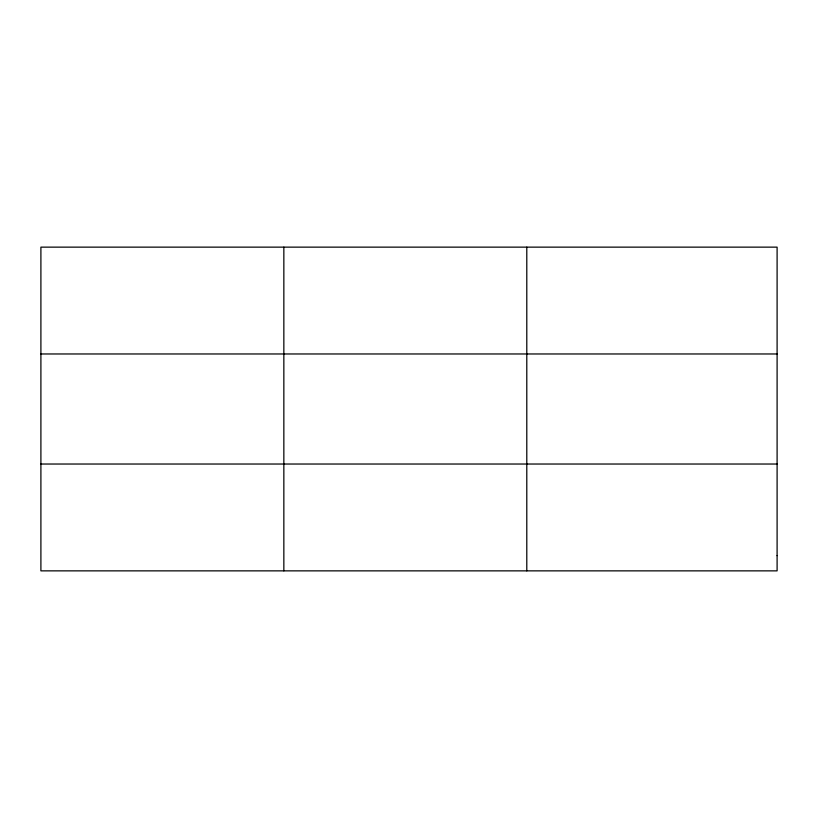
<?xml version="1.0" encoding="UTF-8"?>
<svg xmlns="http://www.w3.org/2000/svg" width="818" height="818" viewBox="0 0 818 818"><rect width="100%" height="100%" fill="white"/><g stroke="black" fill="none" stroke-linecap="round" stroke-linejoin="round"><path stroke-width="1.23" d="M283.846 247.138L283.846 570.862M526.792 247.138L526.792 570.862M40.9 353.969L777.1 353.969M40.9 464.031L777.1 464.031M777.1 555.596L777.1 570.862L40.9 570.862L40.9 247.138L777.1 247.138L777.1 555.596"/></g></svg>
